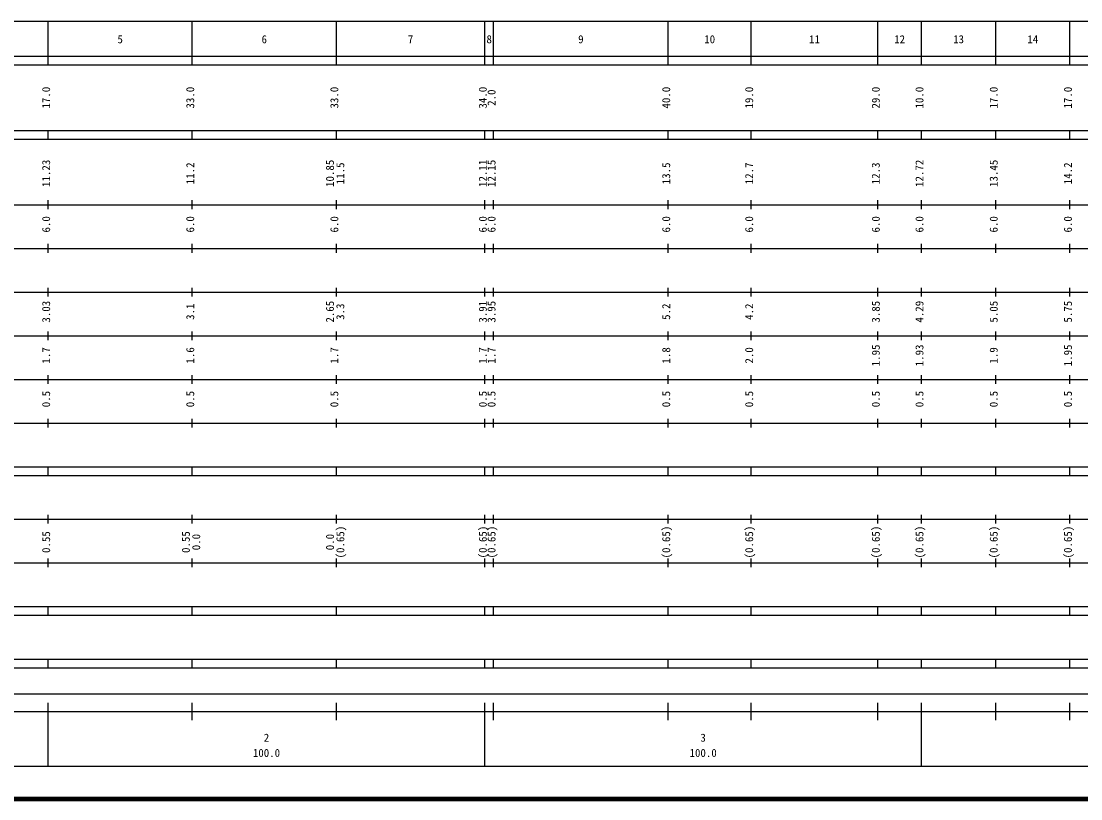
# Model space of a CAD drawing. Units: millimetres on the paper, enlarged 1000 times. Extents: x 40000 to 680000, y 20000 to 380000.
# Drawn here: x 161828 to 404491, y 20000 to 198000 of the extents above; entities that cross this region are included whole.
import ezdxf
from ezdxf.enums import TextEntityAlignment as Align

# ---------------------------------------------------------------- set-up
doc = ezdxf.new("R2010")
doc.units = ezdxf.units.MM
doc.header["$LTSCALE"] = 1000
doc.layers.add('M-TTL', color=2, linetype='Continuous', lineweight=140)
doc.layers.add('M-TTL-BAND', color=7, linetype='Continuous', lineweight=25)
doc.styles.add('ＭＳ ゴシック', font='')
doc.styles.get('ＭＳ ゴシック').set_extended_font_data('MS Gothic')

msp = doc.modelspace()

# ---------------------------------------------------------------- linework, layer by layer
at = {"layer": 'M-TTL'}
msp.add_line((40000, 20000), (680000, 20000), dxfattribs=at)
at = {"layer": 'M-TTL-BAND'}
for p, q in [((68000, 198000), (579000, 198000)), ((168000, 188000), (168000, 198000)), ((201000, 188000), (201000, 198000)), ((234000, 188000), (234000, 198000)), ((268000, 188000), (268000, 198000)), ((270000, 188000), (270000, 198000)), ((310000, 188000), (310000, 198000)), ((329000, 188000), (329000, 198000)), ((358000, 188000), (358000, 198000)), ((368000, 188000), (368000, 198000)), ((385000, 188000), (385000, 198000)), ((402000, 188000), (402000, 198000)), ((40000, 190000), (579000, 190000)), ((40000, 188000), (579000, 188000)), ((40000, 173000), (579000, 173000)), ((168000, 171000), (168000, 173000)), ((201000, 171000), (201000, 173000)), ((234000, 171000), (234000, 173000)), ((268000, 171000), (268000, 173000)), ((270000, 171000), (270000, 173000)), ((310000, 171000), (310000, 173000)), ((329000, 171000), (329000, 173000)), ((358000, 171000), (358000, 173000)), ((368000, 171000), (368000, 173000)), ((385000, 171000), (385000, 173000)), ((402000, 171000), (402000, 173000)), ((40000, 171000), (579000, 171000)), ((40000, 156000), (579000, 156000)), ((168000, 155000), (168000, 157000)), ((201000, 155000), (201000, 157000)), ((234000, 155000), (234000, 157000)), ((268000, 155000), (268000, 157000)), ((270000, 155000), (270000, 157000)), ((310000, 155000), (310000, 157000)), ((329000, 155000), (329000, 157000)), ((358000, 155000), (358000, 157000)), ((368000, 155000), (368000, 157000)), ((385000, 155000), (385000, 157000)), ((402000, 155000), (402000, 157000)), ((46000, 146000), (579000, 146000)), ((168000, 145000), (168000, 147000)), ((201000, 145000), (201000, 147000)), ((234000, 145000), (234000, 147000)), ((268000, 145000), (268000, 147000)), ((270000, 145000), (270000, 147000)), ((310000, 145000), (310000, 147000)), ((329000, 145000), (329000, 147000)), ((358000, 145000), (358000, 147000)), ((368000, 145000), (368000, 147000)), ((385000, 145000), (385000, 147000)), ((402000, 145000), (402000, 147000)), ((52000, 136000), (579000, 136000)), ((168000, 135000), (168000, 137000)), ((201000, 135000), (201000, 137000)), ((234000, 135000), (234000, 137000)), ((268000, 135000), (268000, 137000)), ((270000, 135000), (270000, 137000)), ((310000, 135000), (310000, 137000)), ((329000, 135000), (329000, 137000)), ((358000, 135000), (358000, 137000)), ((368000, 135000), (368000, 137000)), ((385000, 135000), (385000, 137000)), ((402000, 135000), (402000, 137000)), ((168000, 125000), (168000, 127000)), ((201000, 125000), (201000, 127000)), ((234000, 125000), (234000, 127000)), ((268000, 125000), (268000, 127000)), ((270000, 125000), (270000, 127000)), ((310000, 125000), (310000, 127000)), ((329000, 125000), (329000, 127000)), ((358000, 125000), (358000, 127000)), ((368000, 125000), (368000, 127000)), ((385000, 125000), (385000, 127000)), ((402000, 125000), (402000, 127000)), ((46000, 126000), (579000, 126000)), ((168000, 115000), (168000, 117000)), ((201000, 115000), (201000, 117000)), ((234000, 115000), (234000, 117000)), ((268000, 115000), (268000, 117000)), ((270000, 115000), (270000, 117000)), ((310000, 115000), (310000, 117000)), ((329000, 115000), (329000, 117000)), ((358000, 115000), (358000, 117000)), ((368000, 115000), (368000, 117000)), ((385000, 115000), (385000, 117000)), ((402000, 115000), (402000, 117000)), ((52000, 116000), (579000, 116000)), ((168000, 105000), (168000, 107000)), ((201000, 105000), (201000, 107000)), ((234000, 105000), (234000, 107000)), ((268000, 105000), (268000, 107000)), ((270000, 105000), (270000, 107000)), ((310000, 105000), (310000, 107000)), ((329000, 105000), (329000, 107000)), ((358000, 105000), (358000, 107000)), ((368000, 105000), (368000, 107000)), ((385000, 105000), (385000, 107000)), ((402000, 105000), (402000, 107000)), ((46000, 106000), (579000, 106000)), ((40000, 96000), (579000, 96000)), ((168000, 94000), (168000, 96000)), ((201000, 94000), (201000, 96000)), ((234000, 94000), (234000, 96000)), ((268000, 94000), (268000, 96000)), ((270000, 94000), (270000, 96000)), ((310000, 94000), (310000, 96000)), ((329000, 94000), (329000, 96000)), ((358000, 94000), (358000, 96000)), ((368000, 94000), (368000, 96000)), ((385000, 94000), (385000, 96000)), ((402000, 94000), (402000, 96000)), ((40000, 94000), (579000, 94000)), ((168000, 83000), (168000, 85000)), ((201000, 83000), (201000, 85000)), ((234000, 83000), (234000, 85000)), ((268000, 83000), (268000, 85000)), ((270000, 83000), (270000, 85000)), ((310000, 83000), (310000, 85000)), ((329000, 83000), (329000, 85000)), ((358000, 83000), (358000, 85000)), ((368000, 83000), (368000, 85000)), ((385000, 83000), (385000, 85000)), ((402000, 83000), (402000, 85000)), ((49000, 84000), (579000, 84000)), ((40000, 74000), (579000, 74000)), ((168000, 73000), (168000, 75000)), ((201000, 73000), (201000, 75000)), ((234000, 73000), (234000, 75000)), ((268000, 73000), (268000, 75000)), ((270000, 73000), (270000, 75000)), ((310000, 73000), (310000, 75000)), ((329000, 73000), (329000, 75000)), ((358000, 73000), (358000, 75000)), ((368000, 73000), (368000, 75000)), ((385000, 73000), (385000, 75000)), ((402000, 73000), (402000, 75000)), ((40000, 64000), (579000, 64000)), ((168000, 62000), (168000, 64000)), ((201000, 62000), (201000, 64000)), ((234000, 62000), (234000, 64000)), ((268000, 62000), (268000, 64000)), ((270000, 62000), (270000, 64000)), ((310000, 62000), (310000, 64000)), ((329000, 62000), (329000, 64000)), ((358000, 62000), (358000, 64000)), ((368000, 62000), (368000, 64000)), ((385000, 62000), (385000, 64000)), ((402000, 62000), (402000, 64000)), ((40000, 62000), (579000, 62000)), ((40000, 52000), (579000, 52000)), ((168000, 50000), (168000, 52000)), ((201000, 50000), (201000, 52000)), ((234000, 50000), (234000, 52000)), ((268000, 50000), (268000, 52000)), ((270000, 50000), (270000, 52000)), ((310000, 50000), (310000, 52000)), ((329000, 50000), (329000, 52000)), ((358000, 50000), (358000, 52000)), ((368000, 50000), (368000, 52000)), ((385000, 50000), (385000, 52000)), ((402000, 50000), (402000, 52000)), ((40000, 50000), (579000, 50000)), ((71000, 44000), (565000, 44000)), ((168000, 27500), (168000, 42000)), ((201000, 38000), (201000, 42000)), ((234000, 38000), (234000, 42000)), ((268000, 27500), (268000, 42000)), ((270000, 38000), (270000, 42000)), ((310000, 38000), (310000, 42000)), ((329000, 38000), (329000, 42000)), ((358000, 38000), (358000, 42000)), ((368000, 27500), (368000, 42000)), ((385000, 38000), (385000, 42000)), ((402000, 38000), (402000, 42000)), ((40000, 40000), (579000, 40000)), ((68000, 27500), (579000, 27500))]:
    msp.add_line(p, q, dxfattribs=at)

# ---------------------------------------------------------------- texts
at = {"layer": 'M-TTL-BAND', "style": 'ＭＳ ゴシック'}
for s, p in [('5', (184500, 192405)), ('6', (217500, 192405)), ('7', (251000, 192405)), ('8', (269000, 192405)), ('9', (290000, 192405)), ('10', (319500, 192405)), ('11', (343500, 192405)), ('12', (363000, 192405)), ('13', (376500, 192405)), ('14', (393500, 192405)), ('2', (218000, 32523)), ('3', (318000, 32523)), ('100.0', (218000, 29033)), ('100.0', (318000, 29033))]:
    msp.add_text(s, height=1833, dxfattribs=at).set_placement(p, align=Align.BOTTOM_CENTER)
for s, p in [('17.0', (169000, 180500)), ('33.0', (202000, 180500)), ('33.0', (235000, 180500)), ('34.0', (269000, 180500)), ('2.0', (271000, 180500)), ('40.0', (311000, 180500)), ('19.0', (330000, 180500)), ('29.0', (359000, 180500)), ('10.0', (369000, 180500)), ('17.0', (386000, 180500)), ('17.0', (403000, 180500)), ('11.23', (169000, 163174)), ('11.2', (202000, 163174)), ('10.85', (234000, 163174)), ('11.5', (236370, 163174)), ('12.11', (269000, 163174)), ('12.15', (271000, 163174)), ('13.5', (311000, 163174)), ('12.7', (330000, 163174)), ('12.3', (359000, 163174)), ('12.72', (369000, 163174)), ('13.45', (386000, 163174)), ('14.2', (403000, 163174)), ('6.0', (169000, 151500)), ('6.0', (202000, 151500)), ('6.0', (235000, 151500)), ('6.0', (269000, 151500)), ('6.0', (271000, 151500)), ('6.0', (311000, 151500)), ('6.0', (330000, 151500)), ('6.0', (359000, 151500)), ('6.0', (369000, 151500)), ('6.0', (386000, 151500)), ('6.0', (403000, 151500)), ('3.03', (169000, 131500)), ('2.65', (234000, 131500)), ('3.91', (269000, 131500)), ('3.95', (271000, 131500)), ('3.85', (359000, 131500)), ('4.29', (369000, 131500)), ('5.05', (386000, 131500)), ('5.75', (403000, 131500)), ('3.1', (202000, 131500)), ('3.3', (236370, 131500)), ('5.2', (311000, 131500)), ('4.2', (330000, 131500)), ('1.95', (359000, 121500)), ('1.93', (369000, 121500)), ('1.95', (403000, 121500)), ('1.7', (169000, 121500)), ('1.6', (202000, 121500)), ('1.7', (235000, 121500)), ('1.7', (269000, 121500)), ('1.7', (271000, 121500)), ('1.8', (311000, 121500)), ('2.0', (330000, 121500)), ('1.9', (386000, 121500)), ('0.5', (169000, 111500)), ('0.5', (202000, 111500)), ('0.5', (235000, 111500)), ('0.5', (269000, 111500)), ('0.5', (271000, 111500)), ('0.5', (311000, 111500)), ('0.5', (330000, 111500)), ('0.5', (359000, 111500)), ('0.5', (369000, 111500)), ('0.5', (386000, 111500)), ('0.5', (403000, 111500)), ('0.55', (169000, 78764)), ('0.55', (201000, 78764)), ('0.0', (203370, 78764)), ('0.0', (234000, 78764)), ('(0.65)', (236370, 78764)), ('(0.65)', (269000, 78764)), ('(0.65)', (271000, 78764)), ('(0.65)', (311000, 78764)), ('(0.65)', (330000, 78764)), ('(0.65)', (359000, 78764)), ('(0.65)', (369000, 78764)), ('(0.65)', (386000, 78764)), ('(0.65)', (403000, 78764))]:
    msp.add_text(s, height=1833, rotation=90, dxfattribs=at).set_placement(p, align=Align.BOTTOM_CENTER)

doc.saveas('drawing.dxf')
